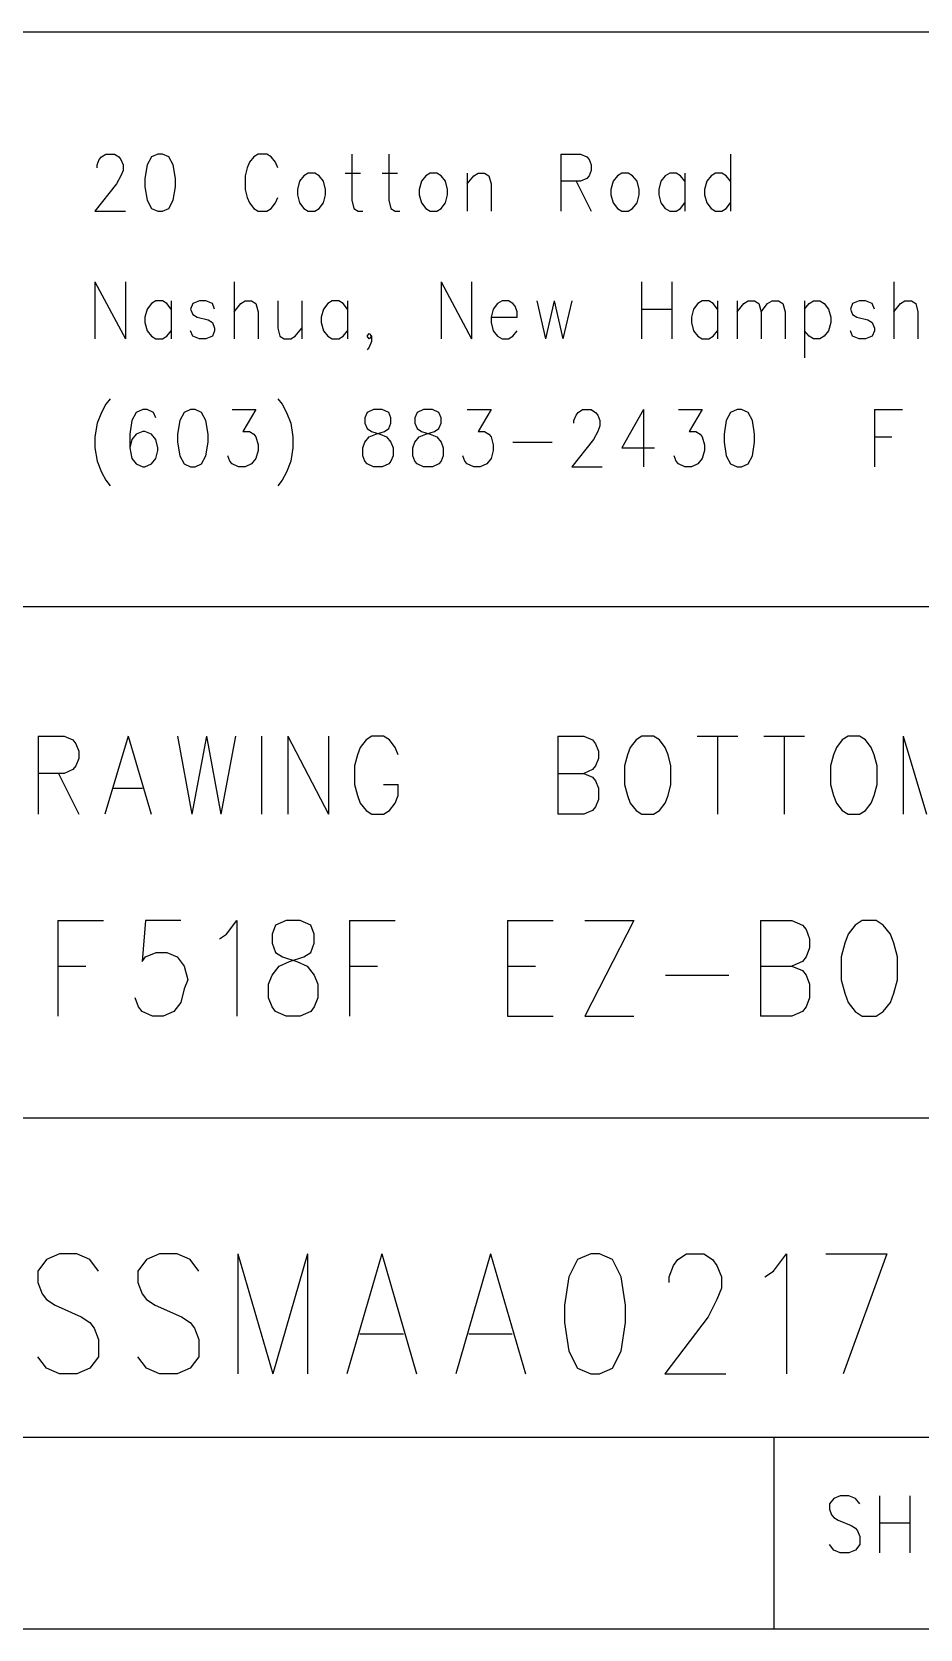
# Model space of a CAD drawing. Extents: x 12040 to 27945, y 10799 to 21199.
# Drawn here: x 26514 to 27210, y 10799 to 12049 of the extents above; entities that cross this region are included whole.
import ezdxf

# ---------------------------------------------------------------- set-up
doc = ezdxf.new("R2010")
doc.units = 0
doc.header["$MEASUREMENT"] = 0
doc.layers.add('ASSYDWGBOT_PHO', color=7, linetype='Continuous')

msp = doc.modelspace()

# ---------------------------------------------------------------- linework, layer by layer
at = {"layer": 'ASSYDWGBOT_PHO'}
for points in [[(23240.999, 12049.38), (27945, 12049.38)], [(26566.91, 11949.5), (26568.609, 11951.63)], [(26568.609, 11951.63), (26572.02, 11953.75)], [(26572.02, 11953.75), (26578.84, 11953.75)], [(26578.84, 11953.75), (26582.251, 11951.63)], [(26582.251, 11951.63), (26583.95, 11949.5)], [(26607.821, 11951.63), (26604.41, 11945.25)], [(26612.93, 11953.75), (26607.821, 11951.63)], [(26616.341, 11953.75), (26612.93, 11953.75)], [(26621.45, 11951.63), (26616.341, 11953.75)], [(26624.861, 11945.25), (26621.45, 11951.63)], [(26687.929, 11951.63), (26684.521, 11947.38)], [(26691.339, 11953.75), (26687.929, 11951.63)], [(26698.16, 11953.75), (26691.339, 11953.75)], [(26701.571, 11951.63), (26698.16, 11953.75)], [(26704.981, 11947.38), (26701.571, 11951.63)], [(26764.641, 11953.75), (26764.641, 11917.63)], [(26793.61, 11953.75), (26793.61, 11917.63)], [(26928.27, 11953.75), (26928.27, 11909.13)], [(26928.27, 11953.75), (26943.609, 11953.75)], [(26943.609, 11953.75), (26948.73, 11951.63)], [(26948.73, 11951.63), (26950.43, 11949.5)], [(27061.23, 11953.75), (27061.23, 11909.13)], [(26565.201, 11945.25), (26566.91, 11949.5)], [(26565.201, 11943.13), (26565.201, 11945.25)], [(26583.95, 11949.5), (26585.661, 11945.25)], [(26585.661, 11941), (26583.95, 11936.75)], [(26585.661, 11945.25), (26585.661, 11941)], [(26604.41, 11945.25), (26602.699, 11934.63)], [(26626.57, 11934.63), (26624.861, 11945.25)], [(26682.819, 11943.13), (26681.11, 11936.75)], [(26684.521, 11947.38), (26682.819, 11943.13)], [(26706.68, 11943.13), (26704.981, 11947.38)], [(26730.551, 11938.88), (26727.14, 11936.75)], [(26735.661, 11938.88), (26730.551, 11938.88)], [(26739.071, 11936.75), (26735.661, 11938.88)], [(26759.52, 11938.88), (26771.45, 11938.88)], [(26788.5, 11938.88), (26800.43, 11938.88)], [(26826, 11938.88), (26822.59, 11936.75)], [(26831.11, 11938.88), (26826, 11938.88)], [(26834.52, 11936.75), (26831.11, 11938.88)], [(26854.98, 11938.88), (26854.98, 11909.13)], [(26860.09, 11936.75), (26863.501, 11938.88)], [(26863.501, 11938.88), (26868.61, 11938.88)], [(26868.61, 11938.88), (26872.021, 11936.75)], [(26950.43, 11949.5), (26952.141, 11945.25)], [(26952.141, 11941), (26950.43, 11936.75)], [(26952.141, 11945.25), (26952.141, 11941)], [(26976, 11938.88), (26972.589, 11936.75)], [(26981.11, 11938.88), (26976, 11938.88)], [(26984.52, 11936.75), (26981.11, 11938.88)], [(27013.5, 11938.88), (27010.09, 11936.75)], [(27018.61, 11938.88), (27013.5, 11938.88)], [(27022.02, 11936.75), (27018.61, 11938.88)], [(27025.431, 11938.88), (27025.431, 11909.13)], [(27049.299, 11938.88), (27045.891, 11936.75)], [(27054.411, 11938.88), (27049.299, 11938.88)], [(27057.819, 11936.75), (27054.411, 11938.88)], [(26580.549, 11930.38), (26563.499, 11909.13)], [(26583.95, 11936.75), (26580.549, 11930.38)], [(26602.699, 11934.63), (26602.699, 11928.25)], [(26602.699, 11928.25), (26604.41, 11917.63)], [(26624.861, 11917.63), (26626.57, 11928.25)], [(26626.57, 11928.25), (26626.57, 11934.63)], [(26681.11, 11936.75), (26681.11, 11926.13)], [(26681.11, 11926.13), (26682.819, 11919.75)], [(26723.73, 11932.5), (26722.019, 11926.13)], [(26722.019, 11926.13), (26722.019, 11921.88)], [(26727.14, 11936.75), (26723.73, 11932.5)], [(26742.479, 11932.5), (26739.071, 11936.75)], [(26744.181, 11926.13), (26742.479, 11932.5)], [(26744.181, 11921.88), (26744.181, 11926.13)], [(26819.18, 11932.5), (26817.48, 11926.13)], [(26817.48, 11926.13), (26817.48, 11921.88)], [(26822.59, 11936.75), (26819.18, 11932.5)], [(26837.931, 11932.5), (26834.52, 11936.75)], [(26839.64, 11926.13), (26837.931, 11932.5)], [(26839.64, 11921.88), (26839.64, 11926.13)], [(26854.98, 11930.38), (26860.09, 11936.75)], [(26872.021, 11936.75), (26873.73, 11930.38)], [(26873.73, 11930.38), (26873.73, 11909.13)], [(26943.609, 11932.5), (26928.27, 11932.5)], [(26940.201, 11932.5), (26952.141, 11909.13)], [(26948.73, 11934.63), (26943.609, 11932.5)], [(26950.43, 11936.75), (26948.73, 11934.63)], [(26969.179, 11932.5), (26967.48, 11926.13)], [(26967.48, 11926.13), (26967.48, 11921.88)], [(26972.589, 11936.75), (26969.179, 11932.5)], [(26987.93, 11932.5), (26984.52, 11936.75)], [(26989.639, 11926.13), (26987.93, 11932.5)], [(26989.639, 11921.88), (26989.639, 11926.13)], [(27006.68, 11932.5), (27004.98, 11926.13)], [(27004.98, 11926.13), (27004.98, 11921.88)], [(27010.09, 11936.75), (27006.68, 11932.5)], [(27025.431, 11932.5), (27022.02, 11936.75)], [(27042.48, 11932.5), (27040.77, 11926.13)], [(27040.77, 11926.13), (27040.77, 11921.88)], [(27045.891, 11936.75), (27042.48, 11932.5)], [(27061.23, 11932.5), (27057.819, 11936.75)], [(26604.41, 11917.63), (26607.821, 11911.25)], [(26621.45, 11911.25), (26624.861, 11917.63)], [(26682.819, 11919.75), (26684.521, 11915.5)], [(26684.521, 11915.5), (26687.929, 11911.25)], [(26701.571, 11911.25), (26704.981, 11915.5)], [(26704.981, 11915.5), (26706.68, 11919.75)], [(26722.019, 11921.88), (26723.73, 11915.5)], [(26723.73, 11915.5), (26727.14, 11911.25)], [(26739.071, 11911.25), (26742.479, 11915.5)], [(26742.479, 11915.5), (26744.181, 11921.88)], [(26764.641, 11917.63), (26766.34, 11911.25)], [(26793.61, 11917.63), (26795.321, 11911.25)], [(26817.48, 11921.88), (26819.18, 11915.5)], [(26819.18, 11915.5), (26822.59, 11911.25)], [(26834.52, 11911.25), (26837.931, 11915.5)], [(26837.931, 11915.5), (26839.64, 11921.88)], [(26967.48, 11921.88), (26969.179, 11915.5)], [(26969.179, 11915.5), (26972.589, 11911.25)], [(26984.52, 11911.25), (26987.93, 11915.5)], [(26987.93, 11915.5), (26989.639, 11921.88)], [(27004.98, 11921.88), (27006.68, 11915.5)], [(27006.68, 11915.5), (27010.09, 11911.25)], [(27022.02, 11911.25), (27025.431, 11915.5)], [(27040.77, 11921.88), (27042.48, 11915.5)], [(27042.48, 11915.5), (27045.891, 11911.25)], [(27057.819, 11911.25), (27061.23, 11915.5)], [(26563.499, 11909.13), (26587.36, 11909.13)], [(26607.821, 11911.25), (26612.93, 11909.13)], [(26612.93, 11909.13), (26616.341, 11909.13)], [(26616.341, 11909.13), (26621.45, 11911.25)], [(26687.929, 11911.25), (26691.339, 11909.13)], [(26691.339, 11909.13), (26698.16, 11909.13)], [(26698.16, 11909.13), (26701.571, 11911.25)], [(26727.14, 11911.25), (26730.551, 11909.13)], [(26730.551, 11909.13), (26735.661, 11909.13)], [(26735.661, 11909.13), (26739.071, 11911.25)], [(26766.34, 11911.25), (26769.751, 11909.13)], [(26769.751, 11909.13), (26773.161, 11909.13)], [(26795.321, 11911.25), (26798.731, 11909.13)], [(26798.731, 11909.13), (26802.139, 11909.13)], [(26822.59, 11911.25), (26826, 11909.13)], [(26826, 11909.13), (26831.11, 11909.13)], [(26831.11, 11909.13), (26834.52, 11911.25)], [(26972.589, 11911.25), (26976, 11909.13)], [(26976, 11909.13), (26981.11, 11909.13)], [(26981.11, 11909.13), (26984.52, 11911.25)], [(27010.09, 11911.25), (27013.5, 11909.13)], [(27013.5, 11909.13), (27018.61, 11909.13)], [(27018.61, 11909.13), (27022.02, 11911.25)], [(27045.891, 11911.25), (27049.299, 11909.13)], [(27049.299, 11909.13), (27054.411, 11909.13)], [(27054.411, 11909.13), (27057.819, 11911.25)], [(26563.499, 11853.75), (26563.499, 11809.13)], [(26563.499, 11853.75), (26587.36, 11809.13)], [(26587.36, 11853.75), (26587.36, 11809.13)], [(26672.59, 11853.75), (26672.59, 11809.13)], [(26834.52, 11853.75), (26834.52, 11809.13)], [(26834.52, 11853.75), (26858.391, 11809.13)], [(26858.391, 11853.75), (26858.391, 11809.13)], [(26991.341, 11853.75), (26991.341, 11809.13)], [(27015.2, 11853.75), (27015.2, 11809.13)], [(27189.07, 11853.75), (27189.07, 11809.13)], [(26611.231, 11838.88), (26607.821, 11836.75)], [(26616.341, 11838.88), (26611.231, 11838.88)], [(26619.749, 11836.75), (26616.341, 11838.88)], [(26623.159, 11838.88), (26623.159, 11809.13)], [(26645.321, 11838.88), (26640.2, 11836.75)], [(26650.431, 11838.88), (26645.321, 11838.88)], [(26655.55, 11836.75), (26650.431, 11838.88)], [(26677.7, 11836.75), (26681.11, 11838.88)], [(26681.11, 11838.88), (26686.23, 11838.88)], [(26686.23, 11838.88), (26689.64, 11836.75)], [(26706.68, 11838.88), (26706.68, 11817.63)], [(26725.43, 11838.88), (26725.43, 11809.13)], [(26749.3, 11838.88), (26745.89, 11836.75)], [(26754.41, 11838.88), (26749.3, 11838.88)], [(26757.82, 11836.75), (26754.41, 11838.88)], [(26761.23, 11838.88), (26761.23, 11809.13)], [(26882.25, 11838.88), (26878.839, 11836.75)], [(26887.36, 11838.88), (26882.25, 11838.88)], [(26890.77, 11836.75), (26887.36, 11838.88)], [(26909.519, 11838.88), (26916.34, 11809.13)], [(26923.161, 11838.88), (26916.34, 11809.13)], [(26923.161, 11838.88), (26929.979, 11809.13)], [(26936.8, 11838.88), (26929.979, 11809.13)], [(27039.07, 11838.88), (27035.66, 11836.75)], [(27044.18, 11838.88), (27039.07, 11838.88)], [(27047.59, 11836.75), (27044.18, 11838.88)], [(27051.001, 11838.88), (27051.001, 11809.13)], [(27066.339, 11838.88), (27066.339, 11809.13)], [(27071.449, 11836.75), (27074.86, 11838.88)], [(27074.86, 11838.88), (27079.981, 11838.88)], [(27079.981, 11838.88), (27083.389, 11836.75)], [(27090.2, 11836.75), (27093.611, 11838.88)], [(27093.611, 11838.88), (27098.73, 11838.88)], [(27098.73, 11838.88), (27102.14, 11836.75)], [(27119.181, 11838.88), (27119.181, 11794.25)], [(27122.589, 11836.75), (27125.999, 11838.88)], [(27125.999, 11838.88), (27131.109, 11838.88)], [(27131.109, 11838.88), (27134.52, 11836.75)], [(27161.8, 11838.88), (27156.679, 11836.75)], [(27166.91, 11838.88), (27161.8, 11838.88)], [(27172.02, 11836.75), (27166.91, 11838.88)], [(27194.18, 11836.75), (27197.59, 11838.88)], [(27197.59, 11838.88), (27202.7, 11838.88)], [(27202.7, 11838.88), (27206.11, 11836.75)], [(26604.41, 11832.5), (26602.699, 11826.13)], [(26602.699, 11826.13), (26602.699, 11821.88)], [(26607.821, 11836.75), (26604.41, 11832.5)], [(26623.159, 11832.5), (26619.749, 11836.75)], [(26640.2, 11836.75), (26638.5, 11832.5)], [(26638.5, 11832.5), (26640.2, 11828.25)], [(26640.2, 11828.25), (26643.61, 11826.13)], [(26643.61, 11826.13), (26652.14, 11824)], [(26657.249, 11832.5), (26655.55, 11836.75)], [(26672.59, 11830.38), (26677.7, 11836.75)], [(26689.64, 11836.75), (26691.339, 11830.38)], [(26691.339, 11830.38), (26691.339, 11809.13)], [(26742.479, 11832.5), (26740.77, 11826.13)], [(26740.77, 11826.13), (26740.77, 11821.88)], [(26745.89, 11836.75), (26742.479, 11832.5)], [(26761.23, 11832.5), (26757.82, 11836.75)], [(26875.429, 11832.5), (26873.73, 11826.13)], [(26873.73, 11826.13), (26894.18, 11826.13)], [(26873.73, 11826.13), (26873.73, 11821.88)], [(26878.839, 11836.75), (26875.429, 11832.5)], [(26892.481, 11834.63), (26890.77, 11836.75)], [(26894.18, 11830.38), (26892.481, 11834.63)], [(26894.18, 11826.13), (26894.18, 11830.38)], [(26991.341, 11832.5), (27015.2, 11832.5)], [(27032.249, 11832.5), (27030.55, 11826.13)], [(27030.55, 11826.13), (27030.55, 11821.88)], [(27035.66, 11836.75), (27032.249, 11832.5)], [(27051.001, 11832.5), (27047.59, 11836.75)], [(27066.339, 11830.38), (27071.449, 11836.75)], [(27083.389, 11836.75), (27085.091, 11830.38)], [(27085.091, 11830.38), (27090.2, 11836.75)], [(27085.091, 11830.38), (27085.091, 11809.13)], [(27102.14, 11836.75), (27103.84, 11830.38)], [(27103.84, 11830.38), (27103.84, 11809.13)], [(27119.181, 11832.5), (27122.589, 11836.75)], [(27134.52, 11836.75), (27137.93, 11832.5)], [(27137.93, 11832.5), (27139.641, 11826.13)], [(27139.641, 11826.13), (27139.641, 11821.88)], [(27156.679, 11836.75), (27154.98, 11832.5)], [(27154.98, 11832.5), (27156.679, 11828.25)], [(27156.679, 11828.25), (27160.089, 11826.13)], [(27160.089, 11826.13), (27168.61, 11824)], [(27173.731, 11832.5), (27172.02, 11836.75)], [(27189.07, 11830.38), (27194.18, 11836.75)], [(27206.11, 11836.75), (27207.821, 11830.38)], [(27207.821, 11830.38), (27207.821, 11809.13)], [(26602.699, 11821.88), (26604.41, 11815.5)], [(26604.41, 11815.5), (26607.821, 11811.25)], [(26619.749, 11811.25), (26623.159, 11815.5)], [(26640.2, 11811.25), (26638.5, 11815.5)], [(26652.14, 11824), (26655.55, 11821.88)], [(26655.55, 11821.88), (26657.249, 11817.63)], [(26657.249, 11815.5), (26655.55, 11811.25)], [(26657.249, 11817.63), (26657.249, 11815.5)], [(26706.68, 11817.63), (26708.389, 11811.25)], [(26720.32, 11811.25), (26725.43, 11817.63)], [(26740.77, 11821.88), (26742.479, 11815.5)], [(26742.479, 11815.5), (26745.89, 11811.25)], [(26757.82, 11811.25), (26761.23, 11815.5)], [(26776.569, 11811.25), (26778.271, 11813.38)], [(26778.271, 11813.38), (26779.98, 11811.25)], [(26873.73, 11821.88), (26875.429, 11815.5)], [(26875.429, 11815.5), (26878.839, 11811.25)], [(26890.77, 11811.25), (26894.18, 11815.5)], [(27030.55, 11821.88), (27032.249, 11815.5)], [(27032.249, 11815.5), (27035.66, 11811.25)], [(27047.59, 11811.25), (27051.001, 11815.5)], [(27122.589, 11811.25), (27119.181, 11815.5)], [(27137.93, 11815.5), (27134.52, 11811.25)], [(27139.641, 11821.88), (27137.93, 11815.5)], [(27156.679, 11811.25), (27154.98, 11815.5)], [(27168.61, 11824), (27172.02, 11821.88)], [(27172.02, 11821.88), (27173.731, 11817.63)], [(27173.731, 11815.5), (27172.02, 11811.25)], [(27173.731, 11817.63), (27173.731, 11815.5)], [(26607.821, 11811.25), (26611.231, 11809.13)], [(26611.231, 11809.13), (26616.341, 11809.13)], [(26616.341, 11809.13), (26619.749, 11811.25)], [(26645.321, 11809.13), (26640.2, 11811.25)], [(26650.431, 11809.13), (26645.321, 11809.13)], [(26655.55, 11811.25), (26650.431, 11809.13)], [(26708.389, 11811.25), (26711.8, 11809.13)], [(26711.8, 11809.13), (26716.909, 11809.13)], [(26716.909, 11809.13), (26720.32, 11811.25)], [(26745.89, 11811.25), (26749.3, 11809.13)], [(26749.3, 11809.13), (26754.41, 11809.13)], [(26754.41, 11809.13), (26757.82, 11811.25)], [(26778.271, 11809.13), (26776.569, 11811.25)], [(26778.271, 11802.75), (26776.569, 11800.63)], [(26779.98, 11811.25), (26778.271, 11809.13)], [(26779.98, 11807), (26778.271, 11802.75)], [(26779.98, 11811.25), (26779.98, 11807)], [(26878.839, 11811.25), (26882.25, 11809.13)], [(26882.25, 11809.13), (26887.36, 11809.13)], [(26887.36, 11809.13), (26890.77, 11811.25)], [(27035.66, 11811.25), (27039.07, 11809.13)], [(27039.07, 11809.13), (27044.18, 11809.13)], [(27044.18, 11809.13), (27047.59, 11811.25)], [(27125.999, 11809.13), (27122.589, 11811.25)], [(27131.109, 11809.13), (27125.999, 11809.13)], [(27134.52, 11811.25), (27131.109, 11809.13)], [(27161.8, 11809.13), (27156.679, 11811.25)], [(27166.91, 11809.13), (27161.8, 11809.13)], [(27172.02, 11811.25), (27166.91, 11809.13)], [(26568.609, 11751.63), (26565.201, 11743.13)], [(26572.02, 11758), (26568.609, 11751.63)], [(26575.43, 11762.25), (26572.02, 11758)], [(26595.89, 11751.63), (26592.48, 11745.25)], [(26601, 11753.75), (26595.89, 11751.63)], [(26604.41, 11753.75), (26601, 11753.75)], [(26609.52, 11751.63), (26604.41, 11753.75)], [(26611.231, 11747.38), (26609.52, 11751.63)], [(26633.39, 11751.63), (26629.98, 11745.25)], [(26638.5, 11753.75), (26633.39, 11751.63)], [(26641.911, 11753.75), (26638.5, 11753.75)], [(26647.02, 11751.63), (26641.911, 11753.75)], [(26650.431, 11745.25), (26647.02, 11751.63)], [(26670.891, 11753.75), (26689.64, 11753.75)], [(26689.64, 11753.75), (26679.411, 11736.75)], [(26706.68, 11762.25), (26710.091, 11758)], [(26710.091, 11758), (26713.499, 11751.63)], [(26713.499, 11751.63), (26716.909, 11743.13)], [(26776.569, 11751.63), (26774.86, 11747.38)], [(26781.679, 11753.75), (26776.569, 11751.63)], [(26788.5, 11753.75), (26781.679, 11753.75)], [(26793.61, 11751.63), (26788.5, 11753.75)], [(26795.321, 11747.38), (26793.61, 11751.63)], [(26815.769, 11751.63), (26814.07, 11747.38)], [(26820.89, 11753.75), (26815.769, 11751.63)], [(26827.7, 11753.75), (26820.89, 11753.75)], [(26832.821, 11751.63), (26827.7, 11753.75)], [(26834.52, 11747.38), (26832.821, 11751.63)], [(26854.98, 11753.75), (26873.73, 11753.75)], [(26873.73, 11753.75), (26863.501, 11736.75)], [(26940.201, 11749.5), (26941.91, 11751.63)], [(26941.91, 11751.63), (26945.32, 11753.75)], [(26945.32, 11753.75), (26952.141, 11753.75)], [(26952.141, 11753.75), (26955.549, 11751.63)], [(26955.549, 11751.63), (26957.251, 11749.5)], [(26993.05, 11753.75), (26976, 11724)], [(26993.05, 11753.75), (26993.05, 11709.13)], [(27020.321, 11753.75), (27039.07, 11753.75)], [(27039.07, 11753.75), (27028.839, 11736.75)], [(27061.23, 11751.63), (27057.819, 11745.25)], [(27066.339, 11753.75), (27061.23, 11751.63)], [(27069.75, 11753.75), (27066.339, 11753.75)], [(27074.86, 11751.63), (27069.75, 11753.75)], [(27078.27, 11745.25), (27074.86, 11751.63)], [(27173.731, 11753.75), (27173.731, 11709.13)], [(27173.731, 11753.75), (27195.89, 11753.75)], [(26565.201, 11743.13), (26563.499, 11732.5)], [(26592.48, 11745.25), (26590.771, 11734.63)], [(26629.98, 11745.25), (26628.269, 11734.63)], [(26652.14, 11734.63), (26650.431, 11745.25)], [(26716.909, 11743.13), (26718.611, 11732.5)], [(26774.86, 11747.38), (26774.86, 11743.13)], [(26774.86, 11743.13), (26776.569, 11738.88)], [(26776.569, 11738.88), (26779.98, 11736.75)], [(26790.199, 11736.75), (26793.61, 11738.88)], [(26793.61, 11738.88), (26795.321, 11743.13)], [(26795.321, 11743.13), (26795.321, 11747.38)], [(26814.07, 11747.38), (26814.07, 11743.13)], [(26814.07, 11743.13), (26815.769, 11738.88)], [(26815.769, 11738.88), (26819.18, 11736.75)], [(26829.411, 11736.75), (26832.821, 11738.88)], [(26832.821, 11738.88), (26834.52, 11743.13)], [(26834.52, 11743.13), (26834.52, 11747.38)], [(26938.499, 11745.25), (26940.201, 11749.5)], [(26938.499, 11743.13), (26938.499, 11745.25)], [(26957.251, 11749.5), (26958.95, 11745.25)], [(26958.95, 11741), (26957.251, 11736.75)], [(26958.95, 11745.25), (26958.95, 11741)], [(27057.819, 11745.25), (27056.11, 11734.63)], [(27079.981, 11734.63), (27078.27, 11745.25)], [(26563.499, 11732.5), (26563.499, 11724)], [(26590.771, 11734.63), (26590.771, 11724)], [(26592.48, 11730.38), (26590.771, 11724)], [(26595.89, 11734.63), (26592.48, 11730.38)], [(26601, 11736.75), (26595.89, 11734.63)], [(26602.699, 11736.75), (26601, 11736.75)], [(26607.821, 11734.63), (26602.699, 11736.75)], [(26611.231, 11730.38), (26607.821, 11734.63)], [(26612.93, 11724), (26611.231, 11730.38)], [(26628.269, 11734.63), (26628.269, 11728.25)], [(26628.269, 11728.25), (26629.98, 11717.63)], [(26650.431, 11717.63), (26652.14, 11728.25)], [(26652.14, 11728.25), (26652.14, 11734.63)], [(26679.411, 11736.75), (26684.521, 11736.75)], [(26684.521, 11736.75), (26687.929, 11734.63)], [(26687.929, 11734.63), (26689.64, 11732.5)], [(26689.64, 11732.5), (26691.339, 11726.13)], [(26691.339, 11726.13), (26691.339, 11721.88)], [(26718.611, 11732.5), (26718.611, 11724)], [(26773.161, 11724), (26774.86, 11728.25)], [(26774.86, 11728.25), (26778.271, 11732.5)], [(26778.271, 11732.5), (26783.39, 11734.63)], [(26779.98, 11736.75), (26786.8, 11734.63)], [(26783.39, 11734.63), (26790.199, 11736.75)], [(26786.8, 11734.63), (26791.91, 11732.5)], [(26791.91, 11732.5), (26795.321, 11728.25)], [(26795.321, 11728.25), (26797.02, 11724)], [(26812.361, 11724), (26814.07, 11728.25)], [(26814.07, 11728.25), (26817.48, 11732.5)], [(26817.48, 11732.5), (26822.59, 11734.63)], [(26819.18, 11736.75), (26826, 11734.63)], [(26822.59, 11734.63), (26829.411, 11736.75)], [(26826, 11734.63), (26831.11, 11732.5)], [(26831.11, 11732.5), (26834.52, 11728.25)], [(26834.52, 11728.25), (26836.229, 11724)], [(26863.501, 11736.75), (26868.61, 11736.75)], [(26868.61, 11736.75), (26872.021, 11734.63)], [(26872.021, 11734.63), (26873.73, 11732.5)], [(26873.73, 11732.5), (26875.429, 11726.13)], [(26875.429, 11726.13), (26875.429, 11721.88)], [(26890.77, 11728.25), (26921.45, 11728.25)], [(26953.84, 11730.38), (26936.8, 11709.13)], [(26957.251, 11736.75), (26953.84, 11730.38)], [(27028.839, 11736.75), (27033.951, 11736.75)], [(27033.951, 11736.75), (27037.359, 11734.63)], [(27037.359, 11734.63), (27039.07, 11732.5)], [(27039.07, 11732.5), (27040.77, 11726.13)], [(27040.77, 11726.13), (27040.77, 11721.88)], [(27056.11, 11734.63), (27056.11, 11728.25)], [(27056.11, 11728.25), (27057.819, 11717.63)], [(27078.27, 11717.63), (27079.981, 11728.25)], [(27079.981, 11728.25), (27079.981, 11734.63)], [(27173.731, 11732.5), (27187.361, 11732.5)], [(26563.499, 11724), (26565.201, 11713.38)], [(26565.201, 11713.38), (26568.609, 11704.88)], [(26590.771, 11724), (26592.48, 11715.5)], [(26592.48, 11715.5), (26595.89, 11711.25)], [(26607.821, 11711.25), (26611.231, 11715.5)], [(26611.231, 11715.5), (26612.93, 11721.88)], [(26612.93, 11721.88), (26612.93, 11724)], [(26629.98, 11717.63), (26633.39, 11711.25)], [(26647.02, 11711.25), (26650.431, 11717.63)], [(26669.18, 11713.38), (26667.48, 11717.63)], [(26670.891, 11711.25), (26669.18, 11713.38)], [(26689.64, 11715.5), (26686.23, 11711.25)], [(26691.339, 11721.88), (26689.64, 11715.5)], [(26716.909, 11713.38), (26713.499, 11704.88)], [(26718.611, 11724), (26716.909, 11713.38)], [(26773.161, 11717.63), (26773.161, 11724)], [(26774.86, 11713.38), (26773.161, 11717.63)], [(26776.569, 11711.25), (26774.86, 11713.38)], [(26795.321, 11713.38), (26793.61, 11711.25)], [(26797.02, 11717.63), (26795.321, 11713.38)], [(26797.02, 11724), (26797.02, 11717.63)], [(26812.361, 11717.63), (26812.361, 11724)], [(26814.07, 11713.38), (26812.361, 11717.63)], [(26815.769, 11711.25), (26814.07, 11713.38)], [(26834.52, 11713.38), (26832.821, 11711.25)], [(26836.229, 11717.63), (26834.52, 11713.38)], [(26836.229, 11724), (26836.229, 11717.63)], [(26853.27, 11713.38), (26851.57, 11717.63)], [(26854.98, 11711.25), (26853.27, 11713.38)], [(26873.73, 11715.5), (26870.319, 11711.25)], [(26875.429, 11721.88), (26873.73, 11715.5)], [(26976, 11724), (27001.57, 11724)], [(27018.61, 11713.38), (27016.911, 11717.63)], [(27020.321, 11711.25), (27018.61, 11713.38)], [(27039.07, 11715.5), (27035.66, 11711.25)], [(27040.77, 11721.88), (27039.07, 11715.5)], [(27057.819, 11717.63), (27061.23, 11711.25)], [(27074.86, 11711.25), (27078.27, 11717.63)], [(26568.609, 11704.88), (26572.02, 11698.5)], [(26595.89, 11711.25), (26601, 11709.13)], [(26601, 11709.13), (26602.699, 11709.13)], [(26602.699, 11709.13), (26607.821, 11711.25)], [(26633.39, 11711.25), (26638.5, 11709.13)], [(26638.5, 11709.13), (26641.911, 11709.13)], [(26641.911, 11709.13), (26647.02, 11711.25)], [(26676.001, 11709.13), (26670.891, 11711.25)], [(26681.11, 11709.13), (26676.001, 11709.13)], [(26686.23, 11711.25), (26681.11, 11709.13)], [(26713.499, 11704.88), (26710.091, 11698.5)], [(26781.679, 11709.13), (26776.569, 11711.25)], [(26788.5, 11709.13), (26781.679, 11709.13)], [(26793.61, 11711.25), (26788.5, 11709.13)], [(26820.89, 11709.13), (26815.769, 11711.25)], [(26827.7, 11709.13), (26820.89, 11709.13)], [(26832.821, 11711.25), (26827.7, 11709.13)], [(26860.09, 11709.13), (26854.98, 11711.25)], [(26865.2, 11709.13), (26860.09, 11709.13)], [(26870.319, 11711.25), (26865.2, 11709.13)], [(26936.8, 11709.13), (26960.661, 11709.13)], [(27025.431, 11709.13), (27020.321, 11711.25)], [(27030.55, 11709.13), (27025.431, 11709.13)], [(27035.66, 11711.25), (27030.55, 11709.13)], [(27061.23, 11711.25), (27066.339, 11709.13)], [(27066.339, 11709.13), (27069.75, 11709.13)], [(27069.75, 11709.13), (27074.86, 11711.25)], [(26572.02, 11698.5), (26575.43, 11694.25)], [(26710.091, 11698.5), (26706.68, 11694.25)], [(27941, 11599.38), (25445, 11599.38)], [(26519.051, 11498.16), (26519.051, 11437.13)], [(26519.051, 11498.16), (26539.499, 11498.16)], [(26539.499, 11498.16), (26546.32, 11495.25)], [(26546.32, 11495.25), (26548.59, 11492.34)], [(26548.59, 11492.34), (26550.859, 11486.53)], [(26589.5, 11498.16), (26571.32, 11437.13)], [(26589.5, 11498.16), (26607.679, 11437.13)], [(26628.139, 11498.16), (26639.5, 11437.13)], [(26650.86, 11498.16), (26639.5, 11437.13)], [(26650.86, 11498.16), (26662.23, 11437.13)], [(26673.59, 11498.16), (26662.23, 11437.13)], [(26694.05, 11498.16), (26694.05, 11437.13)], [(26714.5, 11498.16), (26714.5, 11437.13)], [(26714.5, 11498.16), (26746.321, 11437.13)], [(26746.321, 11498.16), (26746.321, 11437.13)], [(26771.32, 11489.44), (26769.051, 11483.63)], [(26775.86, 11495.25), (26771.32, 11489.44)], [(26780.411, 11498.16), (26775.86, 11495.25)], [(26789.499, 11498.16), (26780.411, 11498.16)], [(26794.05, 11495.25), (26789.499, 11498.16)], [(26798.59, 11489.44), (26794.05, 11495.25)], [(26800.859, 11483.63), (26798.59, 11489.44)], [(26925.859, 11498.16), (26925.859, 11437.13)], [(26925.859, 11498.16), (26946.32, 11498.16)], [(26946.32, 11498.16), (26953.14, 11495.25)], [(26953.14, 11495.25), (26955.41, 11492.34)], [(26955.41, 11492.34), (26957.68, 11486.53)], [(26982.679, 11489.44), (26980.41, 11483.63)], [(26987.23, 11495.25), (26982.679, 11489.44)], [(26991.77, 11498.16), (26987.23, 11495.25)], [(27000.86, 11498.16), (26991.77, 11498.16)], [(27005.409, 11495.25), (27000.86, 11498.16)], [(27009.951, 11489.44), (27005.409, 11495.25)], [(27012.23, 11483.63), (27009.951, 11489.44)], [(27034.95, 11498.16), (27066.771, 11498.16)], [(27050.859, 11498.16), (27050.859, 11437.13)], [(27087.231, 11498.16), (27119.049, 11498.16)], [(27103.14, 11498.16), (27103.14, 11437.13)], [(27144.051, 11489.44), (27141.769, 11483.63)], [(27148.59, 11495.25), (27144.051, 11489.44)], [(27153.139, 11498.16), (27148.59, 11495.25)], [(27162.23, 11498.16), (27153.139, 11498.16)], [(27166.771, 11495.25), (27162.23, 11498.16)], [(27171.32, 11489.44), (27166.771, 11495.25)], [(27173.59, 11483.63), (27171.32, 11489.44)], [(27196.32, 11498.16), (27196.32, 11437.13)], [(27196.32, 11498.16), (27214.5, 11437.13)], [(26550.859, 11480.72), (26548.59, 11474.91)], [(26550.859, 11486.53), (26550.859, 11480.72)], [(26769.051, 11483.63), (26766.769, 11474.91)], [(26957.68, 11480.72), (26955.41, 11474.91)], [(26957.68, 11486.53), (26957.68, 11480.72)], [(26980.41, 11483.63), (26978.14, 11474.91)], [(27014.5, 11474.91), (27012.23, 11483.63)], [(27141.769, 11483.63), (27139.5, 11474.91)], [(27175.859, 11474.91), (27173.59, 11483.63)], [(26539.499, 11469.09), (26519.051, 11469.09)], [(26534.95, 11469.09), (26550.859, 11437.13)], [(26546.32, 11472), (26539.499, 11469.09)], [(26548.59, 11474.91), (26546.32, 11472)], [(26766.769, 11474.91), (26766.769, 11460.38)], [(26925.859, 11469.09), (26946.32, 11469.09)], [(26953.14, 11472), (26946.32, 11469.09)], [(26946.32, 11469.09), (26953.14, 11466.19)], [(26955.41, 11474.91), (26953.14, 11472)], [(26953.14, 11466.19), (26955.41, 11463.28)], [(26955.41, 11463.28), (26957.68, 11457.47)], [(26978.14, 11474.91), (26978.14, 11460.38)], [(27014.5, 11460.38), (27014.5, 11474.91)], [(27139.5, 11474.91), (27139.5, 11460.38)], [(27175.859, 11460.38), (27175.859, 11474.91)], [(26578.14, 11457.47), (26600.861, 11457.47)], [(26766.769, 11460.38), (26769.051, 11451.66)], [(26769.051, 11451.66), (26771.32, 11445.84)], [(26789.499, 11460.38), (26800.859, 11460.38)], [(26798.59, 11445.84), (26800.859, 11451.66)], [(26800.859, 11451.66), (26800.859, 11460.38)], [(26957.68, 11457.47), (26957.68, 11448.75)], [(26978.14, 11460.38), (26980.41, 11451.66)], [(26980.41, 11451.66), (26982.679, 11445.84)], [(27009.951, 11445.84), (27012.23, 11451.66)], [(27012.23, 11451.66), (27014.5, 11460.38)], [(27139.5, 11460.38), (27141.769, 11451.66)], [(27141.769, 11451.66), (27144.051, 11445.84)], [(27171.32, 11445.84), (27173.59, 11451.66)], [(27173.59, 11451.66), (27175.859, 11460.38)], [(26771.32, 11445.84), (26775.86, 11440.03)], [(26775.86, 11440.03), (26780.411, 11437.13)], [(26789.499, 11437.13), (26794.05, 11440.03)], [(26794.05, 11440.03), (26798.59, 11445.84)], [(26953.14, 11440.03), (26946.32, 11437.13)], [(26955.41, 11442.94), (26953.14, 11440.03)], [(26957.68, 11448.75), (26955.41, 11442.94)], [(26982.679, 11445.84), (26987.23, 11440.03)], [(26987.23, 11440.03), (26991.77, 11437.13)], [(27000.86, 11437.13), (27005.409, 11440.03)], [(27005.409, 11440.03), (27009.951, 11445.84)], [(27144.051, 11445.84), (27148.59, 11440.03)], [(27148.59, 11440.03), (27153.139, 11437.13)], [(27162.23, 11437.13), (27166.771, 11440.03)], [(27166.771, 11440.03), (27171.32, 11445.84)], [(26780.411, 11437.13), (26789.499, 11437.13)], [(26946.32, 11437.13), (26925.859, 11437.13)], [(26991.77, 11437.13), (27000.86, 11437.13)], [(27153.139, 11437.13), (27162.23, 11437.13)], [(26534.5, 11353.94), (26534.5, 11279.13)], [(26534.5, 11353.94), (26570.25, 11353.94)], [(26603.251, 11353.94), (26600.5, 11321.88)], [(26630.751, 11353.94), (26603.251, 11353.94)], [(26666.5, 11343.25), (26674.749, 11353.94)], [(26674.749, 11353.94), (26674.749, 11279.13)], [(26705, 11350.38), (26702.25, 11343.25)], [(26713.249, 11353.94), (26705, 11350.38)], [(26724.251, 11353.94), (26713.249, 11353.94)], [(26732.5, 11350.38), (26724.251, 11353.94)], [(26735.25, 11343.25), (26732.5, 11350.38)], [(26762.751, 11353.94), (26762.751, 11279.13)], [(26762.751, 11353.94), (26798.5, 11353.94)], [(26886.499, 11353.94), (26886.499, 11279.13)], [(26886.499, 11353.94), (26922.251, 11353.94)], [(26985.5, 11353.94), (26947.001, 11279.13)], [(26947.001, 11353.94), (26985.5, 11353.94)], [(27084.499, 11353.94), (27084.499, 11279.13)], [(27084.499, 11353.94), (27109.249, 11353.94)], [(27109.249, 11353.94), (27117.5, 11350.38)], [(27117.5, 11350.38), (27120.251, 11346.81)], [(27158.751, 11350.38), (27153.25, 11343.25)], [(27164.249, 11353.94), (27158.751, 11350.38)], [(27175.249, 11353.94), (27164.249, 11353.94)], [(27180.75, 11350.38), (27175.249, 11353.94)], [(27186.251, 11343.25), (27180.75, 11350.38)], [(26660.999, 11339.69), (26666.5, 11343.25)], [(26702.25, 11343.25), (26702.25, 11336.13)], [(26735.25, 11336.13), (26735.25, 11343.25)], [(27120.251, 11346.81), (27122.999, 11339.69)], [(27122.999, 11339.69), (27122.999, 11332.56)], [(27153.25, 11343.25), (27150.499, 11336.13)], [(27188.999, 11336.13), (27186.251, 11343.25)], [(26600.5, 11321.88), (26603.251, 11325.44)], [(26603.251, 11325.44), (26611.5, 11329)], [(26611.5, 11329), (26619.749, 11329)], [(26619.749, 11329), (26628, 11325.44)], [(26628, 11325.44), (26633.499, 11318.31)], [(26702.25, 11336.13), (26705, 11329)], [(26705, 11329), (26710.501, 11325.44)], [(26710.501, 11325.44), (26721.5, 11321.88)], [(26716, 11321.88), (26726.999, 11325.44)], [(26726.999, 11325.44), (26732.5, 11329)], [(26732.5, 11329), (26735.25, 11336.13)], [(27120.251, 11325.44), (27117.5, 11321.88)], [(27122.999, 11332.56), (27120.251, 11325.44)], [(27150.499, 11336.13), (27147.751, 11325.44)], [(27147.751, 11325.44), (27147.751, 11307.63)], [(27191.75, 11325.44), (27188.999, 11336.13)], [(27191.75, 11307.63), (27191.75, 11325.44)], [(26534.5, 11318.31), (26556.499, 11318.31)], [(26633.499, 11318.31), (26636.25, 11307.63)], [(26702.25, 11311.19), (26707.75, 11318.31)], [(26707.75, 11318.31), (26716, 11321.88)], [(26721.5, 11321.88), (26729.75, 11318.31)], [(26729.75, 11318.31), (26735.25, 11311.19)], [(26762.751, 11318.31), (26784.75, 11318.31)], [(26886.499, 11318.31), (26908.501, 11318.31)], [(27084.499, 11318.31), (27109.249, 11318.31)], [(27117.5, 11321.88), (27109.249, 11318.31)], [(27109.249, 11318.31), (27117.5, 11314.75)], [(27117.5, 11314.75), (27120.251, 11311.19)], [(26633.499, 11300.5), (26630.751, 11289.81)], [(26636.25, 11307.63), (26633.499, 11300.5)], [(26699.499, 11304.06), (26702.25, 11311.19)], [(26699.499, 11293.38), (26699.499, 11304.06)], [(26735.25, 11311.19), (26738.001, 11304.06)], [(26738.001, 11304.06), (26738.001, 11293.38)], [(27010.25, 11311.19), (27059.75, 11311.19)], [(27120.251, 11311.19), (27122.999, 11304.06)], [(27122.999, 11304.06), (27122.999, 11293.38)], [(27147.751, 11307.63), (27150.499, 11296.94)], [(27188.999, 11296.94), (27191.75, 11307.63)], [(26597.75, 11286.25), (26594.999, 11293.38)], [(26630.751, 11289.81), (26625.25, 11282.69)], [(26702.25, 11286.25), (26699.499, 11293.38)], [(26738.001, 11293.38), (26735.25, 11286.25)], [(27122.999, 11293.38), (27120.251, 11286.25)], [(27150.499, 11296.94), (27153.25, 11289.81)], [(27153.25, 11289.81), (27158.751, 11282.69)], [(27180.75, 11282.69), (27186.251, 11289.81)], [(27186.251, 11289.81), (27188.999, 11296.94)], [(26600.5, 11282.69), (26597.75, 11286.25)], [(26608.749, 11279.13), (26600.5, 11282.69)], [(26617.001, 11279.13), (26608.749, 11279.13)], [(26625.25, 11282.69), (26617.001, 11279.13)], [(26705, 11282.69), (26702.25, 11286.25)], [(26713.249, 11279.13), (26705, 11282.69)], [(26724.251, 11279.13), (26713.249, 11279.13)], [(26732.5, 11282.69), (26724.251, 11279.13)], [(26735.25, 11286.25), (26732.5, 11282.69)], [(26886.499, 11279.13), (26922.251, 11279.13)], [(26947.001, 11279.13), (26985.5, 11279.13)], [(27109.249, 11279.13), (27084.499, 11279.13)], [(27117.5, 11282.69), (27109.249, 11279.13)], [(27120.251, 11286.25), (27117.5, 11282.69)], [(27158.751, 11282.69), (27164.249, 11279.13)], [(27164.249, 11279.13), (27175.249, 11279.13)], [(27175.249, 11279.13), (27180.75, 11282.69)], [(25445, 11199.38), (27945, 11199.38)], [(26525.551, 11088.5), (26518.73, 11079.56)], [(26535.77, 11092.97), (26525.551, 11088.5)], [(26549.41, 11092.97), (26535.77, 11092.97)], [(26559.641, 11088.5), (26549.41, 11092.97)], [(26566.45, 11079.56), (26559.641, 11088.5)], [(26603.951, 11088.5), (26597.139, 11079.56)], [(26614.18, 11092.97), (26603.951, 11088.5)], [(26627.819, 11092.97), (26614.18, 11092.97)], [(26638.05, 11088.5), (26627.819, 11092.97)], [(26644.859, 11079.56), (26638.05, 11088.5)], [(26675.55, 11092.97), (26675.55, 10999.13)], [(26675.55, 11092.97), (26702.82, 10999.13)], [(26730.089, 11092.97), (26702.82, 10999.13)], [(26730.089, 11092.97), (26730.089, 10999.13)], [(26788.05, 11092.97), (26760.771, 10999.13)], [(26788.05, 11092.97), (26815.319, 10999.13)], [(26873.27, 11092.97), (26846.001, 10999.13)], [(26873.27, 11092.97), (26900.551, 10999.13)], [(26941.45, 11088.5), (26934.641, 11075.09)], [(26951.679, 11092.97), (26941.45, 11088.5)], [(26958.5, 11092.97), (26951.679, 11092.97)], [(26968.731, 11088.5), (26958.5, 11092.97)], [(26975.55, 11075.09), (26968.731, 11088.5)], [(27016.451, 11084.03), (27019.859, 11088.5)], [(27019.859, 11088.5), (27026.68, 11092.97)], [(27026.68, 11092.97), (27040.319, 11092.97)], [(27040.319, 11092.97), (27047.14, 11088.5)], [(27047.14, 11088.5), (27050.55, 11084.03)], [(27094.86, 11079.56), (27105.089, 11092.97)], [(27105.089, 11092.97), (27105.089, 10999.13)], [(27135.771, 11092.97), (27183.5, 11092.97)], [(27183.5, 11092.97), (27149.41, 10999.13)], [(26518.73, 11079.56), (26518.73, 11070.63)], [(26597.139, 11079.56), (26597.139, 11070.63)], [(26934.641, 11075.09), (26931.231, 11052.75)], [(26978.951, 11052.75), (26975.55, 11075.09)], [(27013.05, 11075.09), (27016.451, 11084.03)], [(27013.05, 11070.63), (27013.05, 11075.09)], [(27050.55, 11084.03), (27053.949, 11075.09)], [(27053.949, 11075.09), (27053.949, 11066.16)], [(27088.051, 11075.09), (27094.86, 11079.56)], [(26518.73, 11070.63), (26522.141, 11061.69)], [(26597.139, 11070.63), (26600.55, 11061.69)], [(27053.949, 11066.16), (27050.55, 11057.22)], [(26522.141, 11061.69), (26525.551, 11057.22)], [(26525.551, 11057.22), (26532.36, 11052.75)], [(26532.36, 11052.75), (26552.82, 11043.81)], [(26600.55, 11061.69), (26603.951, 11057.22)], [(26603.951, 11057.22), (26610.769, 11052.75)], [(26610.769, 11052.75), (26631.229, 11043.81)], [(26931.231, 11052.75), (26931.231, 11039.34)], [(26978.951, 11039.34), (26978.951, 11052.75)], [(27050.55, 11057.22), (27043.73, 11043.81)], [(26552.82, 11043.81), (26559.641, 11039.34)], [(26559.641, 11039.34), (26563.049, 11034.88)], [(26631.229, 11043.81), (26638.05, 11039.34)], [(26638.05, 11039.34), (26641.451, 11034.88)], [(26931.231, 11039.34), (26934.641, 11017)], [(26975.55, 11017), (26978.951, 11039.34)], [(27043.73, 11043.81), (27009.64, 10999.13)], [(26563.049, 11034.88), (26566.45, 11025.94)], [(26566.45, 11025.94), (26566.45, 11012.53)], [(26641.451, 11034.88), (26644.859, 11025.94)], [(26644.859, 11025.94), (26644.859, 11012.53)], [(26771, 11030.41), (26805.09, 11030.41)], [(26856.23, 11030.41), (26890.32, 11030.41)], [(26525.551, 11003.59), (26518.73, 11012.53)], [(26566.45, 11012.53), (26559.641, 11003.59)], [(26603.951, 11003.59), (26597.139, 11012.53)], [(26644.859, 11012.53), (26638.05, 11003.59)], [(26934.641, 11017), (26941.45, 11003.59)], [(26968.731, 11003.59), (26975.55, 11017)], [(26535.77, 10999.13), (26525.551, 11003.59)], [(26559.641, 11003.59), (26549.41, 10999.13)], [(26614.18, 10999.13), (26603.951, 11003.59)], [(26638.05, 11003.59), (26627.819, 10999.13)], [(26941.45, 11003.59), (26951.679, 10999.13)], [(26958.5, 10999.13), (26968.731, 11003.59)], [(26549.41, 10999.13), (26535.77, 10999.13)], [(26627.819, 10999.13), (26614.18, 10999.13)], [(26951.679, 10999.13), (26958.5, 10999.13)], [(27009.64, 10999.13), (27057.36, 10999.13)], [(27945, 10949.38), (24295, 10949.38)], [(27094.999, 10949.38), (27094.999, 10799.38)], [(27141.911, 10901.63), (27138.5, 10897.38)], [(27147.02, 10903.75), (27141.911, 10901.63)], [(27153.839, 10903.75), (27147.02, 10903.75)], [(27158.951, 10901.63), (27153.839, 10903.75)], [(27162.359, 10897.38), (27158.951, 10901.63)], [(27177.7, 10903.75), (27177.7, 10859.13)], [(27201.571, 10903.75), (27201.571, 10859.13)], [(27138.5, 10897.38), (27138.5, 10893.13)], [(27138.5, 10893.13), (27140.2, 10888.88)], [(27140.2, 10888.88), (27141.911, 10886.75)], [(27141.911, 10886.75), (27145.321, 10884.63)], [(27145.321, 10884.63), (27155.55, 10880.38)], [(27155.55, 10880.38), (27158.951, 10878.25)], [(27158.951, 10878.25), (27160.66, 10876.13)], [(27160.66, 10876.13), (27162.359, 10871.88)], [(27177.7, 10882.5), (27201.571, 10882.5)], [(27141.911, 10861.25), (27138.5, 10865.5)], [(27162.359, 10865.5), (27158.951, 10861.25)], [(27162.359, 10871.88), (27162.359, 10865.5)], [(27147.02, 10859.13), (27141.911, 10861.25)], [(27153.839, 10859.13), (27147.02, 10859.13)], [(27158.951, 10861.25), (27153.839, 10859.13)], [(27945, 10799.38), (12040, 10799.38)], [(27941, 10799.38), (23240.999, 10799.38)], [(27094.999, 10799.38), (26045, 10799.38)]]:
    msp.add_lwpolyline(points, dxfattribs=at)

doc.saveas('drawing.dxf')
